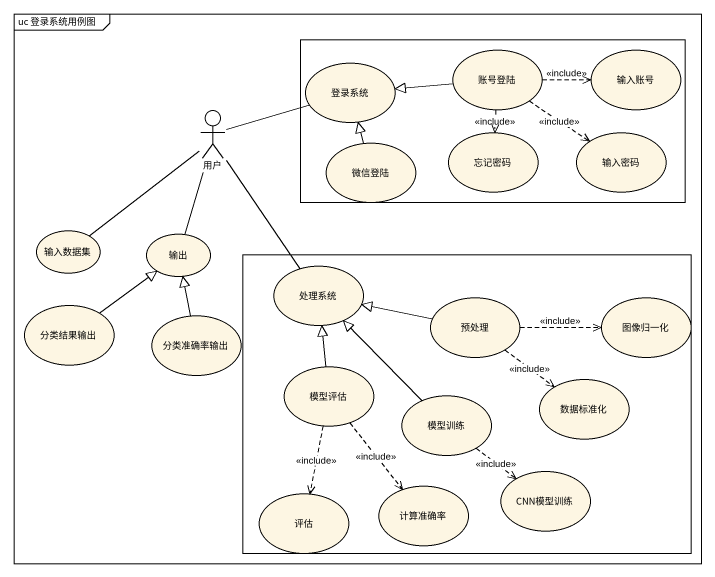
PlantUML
@startuml
mainframe uc 登录系统用例图
rectangle " " as rectangle1 {
  usecase 账号登陆
  usecase 输入账号
  usecase 登录系统
  usecase 忘记密码
  usecase 输入密码
  usecase 微信登陆
}
actor 用户
usecase 输入数据集
usecase 输出
rectangle " " as rectangle2 {
  usecase 处理系统
  usecase 预处理
  usecase 图像归一化
  usecase 模型评估
  usecase 模型训练
  usecase 数据标准化
  usecase 计算准确率
  usecase CNN模型训练
  usecase 评估
}
usecase 分类结果输出
usecase 分类准确率输出
账号登陆 .right.> 输入账号 : <<include>>
账号登陆 -left-|> 登录系统
账号登陆 ..> 忘记密码 : <<include>>
账号登陆 ..> 输入密码 : <<include>>
登录系统 -left- 用户
微信登陆 -up-|> 登录系统
输入数据集 -up- 用户
输出 -up- 用户
处理系统 -up- 用户
分类结果输出 -up-|> 输出
分类准确率输出 -up-|> 输出
预处理 -left-|> 处理系统
预处理 .right.> 图像归一化 : <<include>>
预处理 ..> 数据标准化 : <<include>>
模型评估 -up-|> 处理系统
模型评估 ..> 计算准确率 : <<include>>
模型评估 ..> 评估 : <<include>>
模型训练 -up-|> 处理系统
模型训练 ..> CNN模型训练 : <<include>>
@enduml
